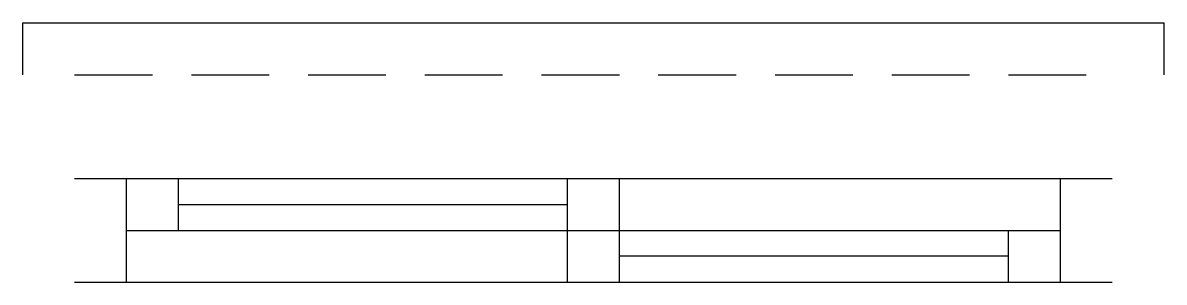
# Model space of a CAD drawing. Header units: millimetres. Extents: x 2965 to 3075, y 2023 to 2048.
import ezdxf

# ---------------------------------------------------------------- set-up
doc = ezdxf.new("R2010")
doc.units = ezdxf.units.MM
doc.linetypes.add('HIDDEN', pattern=[0.375, 0.25, -0.125])

msp = doc.modelspace()

# ---------------------------------------------------------------- linework, layer by layer
for p, q in [((2965.29, 2047.6), (3075.29, 2047.6)), ((2965.29, 2042.6), (2965.29, 2047.6)), ((3075.29, 2042.6), (3075.29, 2047.6)), ((2970.29, 2032.6), (3070.29, 2032.6)), ((2975.29, 2022.6), (2975.29, 2032.6)), ((2980.29, 2027.6), (2980.29, 2032.6)), ((3017.79, 2022.6), (3017.79, 2032.6)), ((3022.79, 2022.6), (3022.79, 2032.6)), ((3065.29, 2022.6), (3065.29, 2032.6)), ((2980.29, 2030.1), (3017.79, 2030.1)), ((2975.29, 2027.6), (3065.29, 2027.6)), ((3060.29, 2022.6), (3060.29, 2027.6)), ((3060.29, 2025.1), (3022.79, 2025.1)), ((2970.29, 2022.6), (3070.29, 2022.6))]:
    msp.add_line(p, q)
at = {"linetype": 'HIDDEN', "ltscale": 30}
msp.add_line((2970.29, 2042.6), (3070.29, 2042.6), dxfattribs=at)

doc.saveas('drawing.dxf')
